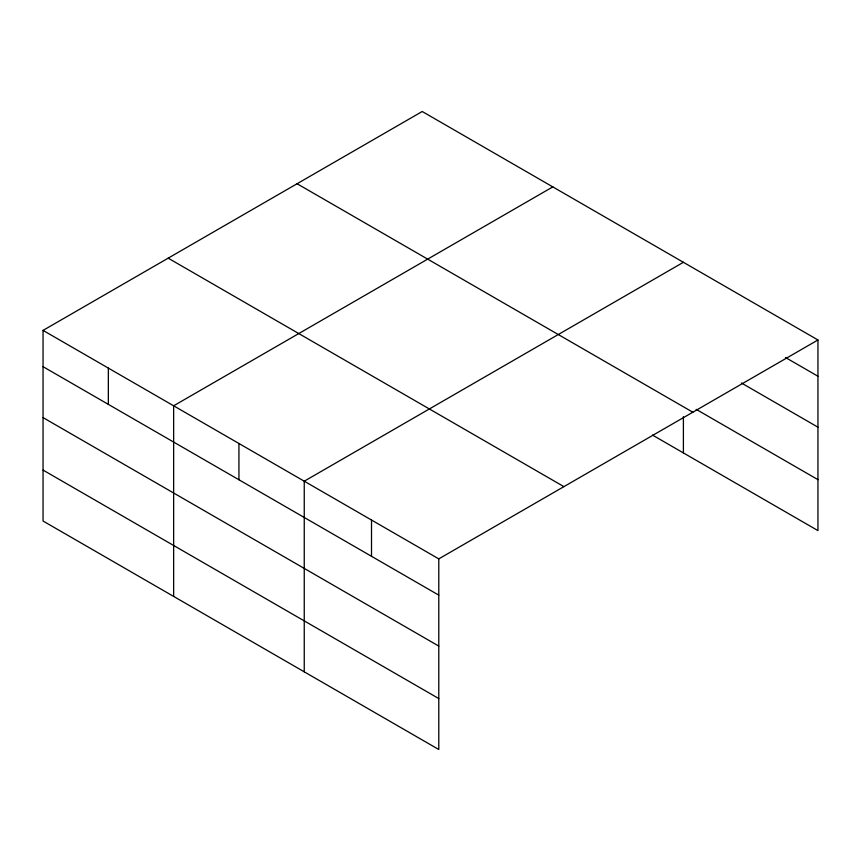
<?xml version="1.0" encoding="UTF-8"?>
<svg xmlns="http://www.w3.org/2000/svg" width="861" height="861" viewBox="0 0 861 861"><rect width="100%" height="100%" fill="white"/><g stroke="black" fill="none" stroke-linecap="round" stroke-linejoin="round"><path stroke-width="1.29" d="M43.05 330.398L438.787 558.875L438.787 749.5L43.05 521.023L43.05 330.398L422.213 111.499L817.95 339.977L817.95 530.602L652.466 435.063M552.805 186.891L173.642 405.8L173.642 596.425M683.397 262.293L304.245 481.202L304.245 671.817M438.787 558.875L817.95 339.977M785.469 357.487L817.95 376.246M741.396 382.984L817.95 427.185M696.162 409.341L817.95 479.663M297.088 183.737L692.825 412.215M168.175 258.16L563.912 486.637M43.05 366.668L438.787 595.145M43.05 417.607L438.787 646.084M43.05 470.084L438.787 698.562M683.397 416.724L683.397 452.918M371.511 520.033L371.511 556.303M238.938 443.501L238.938 479.76M108.346 368.099L108.346 404.369"/></g></svg>
